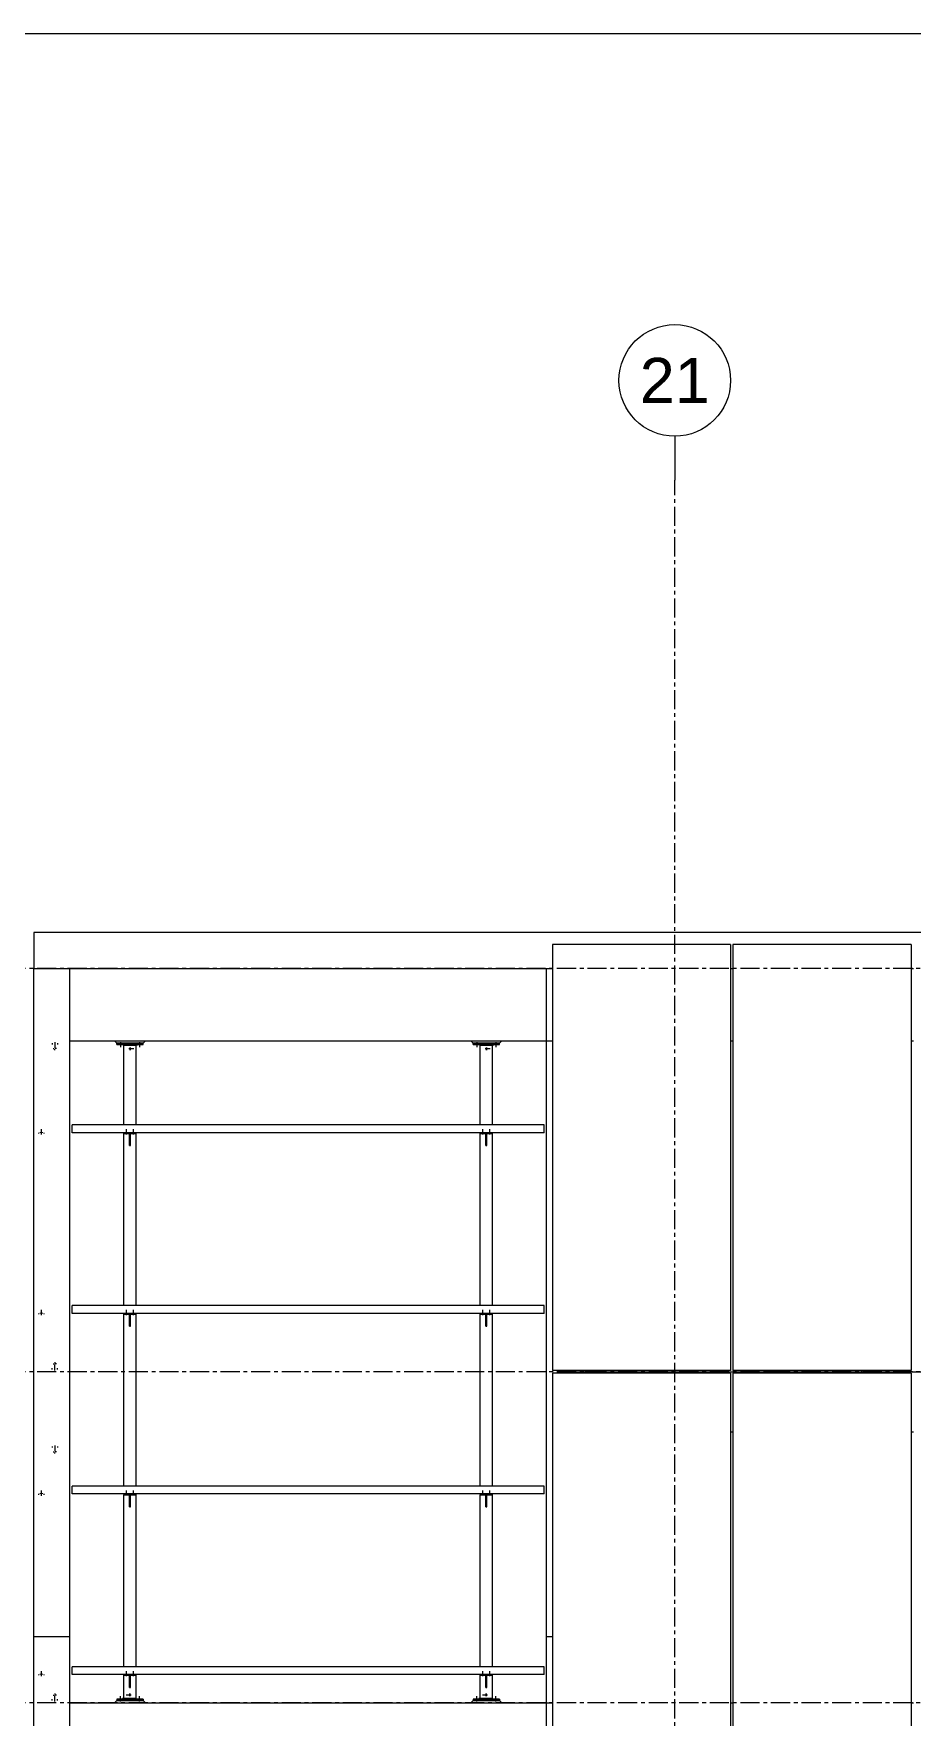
# Model space of a CAD drawing. Header units: millimetres. Extents: x 3774 to 718460, y -768339 to 192544.
# Drawn here: x 419649 to 426947, y -632797 to -618812 of the extents above; entities that cross this region are included whole.
import ezdxf
from ezdxf.enums import TextEntityAlignment as Align

# ---------------------------------------------------------------- set-up
doc = ezdxf.new("R2010")
doc.units = ezdxf.units.MM
for name, pattern in [('CENTER', [50.8, 31.75, -6.35, 6.35, -6.35]), ('XKITLINE00', [0]), ('XKITLINE02', [4, 2, -2])]:
    doc.linetypes.add(name, pattern=pattern)
for name, color, linetype, lineweight in [('Bolt', 7, 'Continuous', 0), ('DrawingSheet', 7, 'Continuous', 0), ('Part', 7, 'Continuous', 0)]:
    doc.layers.add(name, color=color, linetype=linetype, lineweight=lineweight)
doc.layers.add('Stan-Dim', color=7, linetype='Continuous')
doc.styles.add('ROMANS', font='arial.ttf', dxfattribs={"width": 0.85})

# ---------------------------------------------------------------- blocks, each defined once
blk = doc.blocks.new('*A272909')
at = {"layer": 'DrawingSheet', "color": 7, "linetype": 'XKITLINE00', "lineweight": 0}
blk.add_line((2939.351557, 28.464483), (1689.351557, 28.464483), dxfattribs=at)
blk = doc.blocks.new('*A13064188')
at = {"layer": 'Part', "color": 7, "linetype": 'XKITLINE00', "lineweight": 0}
for p, q in [((2425.769529, -31.253462), (2328.969528, -31.253462)), ((2328.969528, -31.253462), (2328.969528, -33.653462)), ((2425.769525, -33.653462), (2425.769525, -31.253462)), ((2440.889586, -31.253462), (2425.769536, -31.253462)), ((2440.889574, -31.253462), (2440.889574, -33.653462)), ((2328.969528, -33.653462), (2363.435963, -33.653462)), ((2375.275963, -33.653462), (2375.435963, -33.653462)), ((2387.275963, -33.653462), (2387.435963, -33.653462)), ((2399.275963, -33.653462), (2399.435963, -33.653462)), ((2425.769529, -33.653462), (2411.275963, -33.653462)), ((2425.769536, -33.653462), (2440.889574, -33.653462)), ((2440.889574, -33.653462), (2440.889586, -33.653462))]:
    blk.add_line(p, q, dxfattribs=at)
blk = doc.blocks.new('*A13074189')
at = {"layer": 'Part', "color": 7, "linetype": 'XKITLINE00', "lineweight": 0}
for p, q in [((2331.369518, -33.653462), (2363.435963, -33.653462)), ((2331.369518, -38.453462), (2331.369518, -33.653462)), ((2375.275963, -33.653462), (2375.435963, -33.653462)), ((2387.275963, -33.653462), (2387.435963, -33.653462)), ((2399.275963, -33.653462), (2399.435963, -33.653462)), ((2331.369518, -38.453462), (2363.435963, -38.453462)), ((2375.275963, -38.453462), (2375.435963, -38.453462)), ((2387.275963, -38.453462), (2387.435963, -38.453462)), ((2399.275963, -38.453462), (2399.435963, -38.453462))]:
    blk.add_line(p, q, dxfattribs=at)
blk = doc.blocks.new('*A13114193')
at = {"layer": 'Part', "color": 7, "linetype": 'XKITLINE00', "lineweight": 0}
for p, q in [((2377.035964, -60.453462), (2377.635964, -60.453462)), ((2377.035964, -60.533462), (2377.035964, -60.453462)), ((2378.035964, -60.453462), (2378.635964, -60.453462)), ((2378.635964, -60.453462), (2378.635964, -60.533462))]:
    blk.add_line(p, q, dxfattribs=at)
blk = doc.blocks.new('*A13134195')
at = {"layer": 'Part', "color": 7, "linetype": 'XKITLINE00', "lineweight": 0}
for p, q in [((2331.369518, -82.453462), (2363.435963, -82.453462)), ((2331.369518, -86.453462), (2331.369518, -82.453462)), ((2375.275963, -82.453462), (2375.435963, -82.453462)), ((2387.275963, -82.453462), (2387.435963, -82.453462)), ((2399.275963, -82.453462), (2399.435963, -82.453462)), ((2411.275963, -82.453462), (2423.369525, -82.453462)), ((2423.369525, -86.453462), (2423.369525, -82.453462)), ((2331.369518, -86.453462), (2363.435963, -86.453462)), ((2375.275963, -86.453462), (2375.435963, -86.453462)), ((2387.275963, -86.453462), (2387.435963, -86.453462)), ((2399.275963, -86.453462), (2399.435963, -86.453462)), ((2411.275963, -86.453462), (2423.369525, -86.453462))]:
    blk.add_line(p, q, dxfattribs=at)
blk = doc.blocks.new('*A13154197')
at = {"layer": 'Part', "color": 7, "linetype": 'XKITLINE00', "lineweight": 0}
for p, q in [((2365.449523, -60.453462), (2365.635964, -60.453462)), ((2365.449523, -60.533462), (2365.449523, -60.453462)), ((2366.035964, -60.453462), (2372.675964, -60.453462)), ((2373.075964, -60.453462), (2377.635964, -60.453462)), ((2378.035964, -60.453462), (2384.675964, -60.453462)), ((2385.075964, -60.453462), (2389.635964, -60.453462)), ((2390.035964, -60.453462), (2396.675964, -60.453462)), ((2397.075964, -60.453462), (2401.635964, -60.453462)), ((2402.035964, -60.453462), (2407.075964, -60.453462)), ((2407.475964, -60.453462), (2408.169525, -60.453462)), ((2408.169525, -60.533462), (2408.169525, -60.453462)), ((2375.275963, -64.453462), (2375.435963, -64.453462)), ((2387.275963, -64.453462), (2387.435963, -64.453462)), ((2399.275963, -64.453462), (2399.435963, -64.453462))]:
    blk.add_line(p, q, dxfattribs=at)
blk = doc.blocks.new('*A13214203')
at = {"layer": 'Part', "color": 7, "linetype": 'XKITLINE00', "lineweight": 0}
for p, q in [((2375.275963, -32.053462), (2363.435963, -32.053462)), ((2363.435963, -32.053462), (2363.435963, -60.373462)), ((2375.275963, -32.053462), (2375.275963, -60.373462)), ((2375.275963, -60.373462), (2363.435963, -60.373462)), ((2375.275963, -60.533462), (2363.435963, -60.533462)), ((2363.435963, -60.533462), (2363.435963, -84.373462)), ((2375.275963, -60.533462), (2375.275963, -84.373462))]:
    blk.add_line(p, q, dxfattribs=at)
blk = doc.blocks.new('*A13224204')
at = {"layer": 'Part', "color": 7, "linetype": 'XKITLINE00', "lineweight": 0}
for p, q in [((2387.275963, -32.053462), (2375.435963, -32.053462)), ((2375.435963, -32.053462), (2375.435963, -60.373462)), ((2387.275963, -32.053462), (2387.275963, -60.373462)), ((2387.275963, -60.373462), (2375.435963, -60.373462)), ((2387.275963, -60.533462), (2375.435963, -60.533462)), ((2375.435963, -60.533462), (2375.435963, -84.373462)), ((2387.275963, -60.533462), (2387.275963, -84.373462))]:
    blk.add_line(p, q, dxfattribs=at)
blk = doc.blocks.new('*A13374219')
at = {"layer": 'Part', "color": 7, "linetype": 'XKITLINE00', "lineweight": 0}
for p, q in [((2328.969518, -124.453462), (2328.969518, -78.053462)), ((2328.969518, -78.053462), (2331.369518, -78.053462)), ((2331.369518, -124.453462), (2331.369518, -78.053462)), ((2328.969518, -124.453462), (2331.369518, -124.453462))]:
    blk.add_line(p, q, dxfattribs=at)
blk = doc.blocks.new('*A13384220')
at = {"layer": 'Part', "color": 7, "linetype": 'XKITLINE00', "lineweight": 0}
for p, q in [((2363.049523, -124.453462), (2363.049523, -78.053462)), ((2363.049523, -78.053462), (2363.435963, -78.053462)), ((2365.449523, -84.533462), (2365.449523, -84.373462)), ((2365.449523, -108.533462), (2365.449523, -108.373462)), ((2363.049523, -124.453462), (2363.435963, -124.453462))]:
    blk.add_line(p, q, dxfattribs=at)
blk = doc.blocks.new('*A15364418')
at = {"layer": 'Part', "color": 7, "linetype": 'XKITLINE00', "lineweight": 0}
for p, q in [((2363.049523, -78.053462), (2363.049523, -33.653462)), ((2363.049523, -33.653462), (2363.435963, -33.653462)), ((2365.449523, -60.533462), (2365.449523, -60.373462)), ((2363.049523, -78.053462), (2363.435963, -78.053462))]:
    blk.add_line(p, q, dxfattribs=at)
blk = doc.blocks.new('*A15374419')
at = {"layer": 'Part', "color": 7, "linetype": 'XKITLINE00', "lineweight": 0}
for p, q in [((2328.969518, -78.053462), (2328.969518, -33.653462)), ((2328.969518, -33.653462), (2331.369518, -33.653462)), ((2331.369518, -78.053462), (2331.369518, -33.653462)), ((2328.969518, -78.053462), (2331.369518, -78.053462))]:
    blk.add_line(p, q, dxfattribs=at)
blk = doc.blocks.new('*A15384420')
at = {"layer": 'Part', "color": 7, "linetype": 'XKITLINE00', "lineweight": 0}
for p, q in [((2359.449603, -38.773462), (2358.649603, -38.773462)), ((2358.649603, -44.053462), (2358.649603, -38.773462)), ((2359.449603, -44.053462), (2359.449603, -38.773462)), ((2358.649603, -56.053462), (2358.649603, -44.621462)), ((2359.449603, -56.053462), (2359.449603, -44.621462)), ((2358.649603, -68.053462), (2358.649603, -56.621462)), ((2359.449603, -68.053462), (2359.449603, -56.621462)), ((2358.649603, -80.053462), (2358.649603, -68.621462)), ((2359.449603, -80.053462), (2359.449603, -68.621462)), ((2358.649603, -82.133462), (2358.649603, -80.621462)), ((2359.449603, -82.133462), (2359.449603, -80.621462)), ((2358.649603, -82.133462), (2359.449603, -82.133462))]:
    blk.add_line(p, q, dxfattribs=at)
blk = doc.blocks.new('*A15394421')
at = {"layer": 'Part', "color": 7, "linetype": 'XKITLINE00', "lineweight": 0}
for p, q in [((2335.769518, -38.773462), (2334.969518, -38.773462)), ((2334.969518, -44.053462), (2334.969518, -38.773462)), ((2335.769518, -44.053462), (2335.769518, -38.773462)), ((2334.969518, -56.053462), (2334.969518, -44.621462)), ((2335.769518, -56.053462), (2335.769518, -44.621462)), ((2334.969518, -68.053462), (2334.969518, -56.621462)), ((2335.769518, -68.053462), (2335.769518, -56.621462)), ((2334.969518, -80.053462), (2334.969518, -68.621462)), ((2335.769518, -80.053462), (2335.769518, -68.621462)), ((2334.969518, -82.133462), (2334.969518, -80.621462)), ((2335.769518, -82.133462), (2335.769518, -80.621462)), ((2334.969518, -82.133462), (2335.769518, -82.133462))]:
    blk.add_line(p, q, dxfattribs=at)
blk = doc.blocks.new('*A15474429')
at = {"layer": 'Part', "color": 7, "linetype": 'XKITLINE00', "lineweight": 0}
for p, q in [((2334.969518, -68.573462), (2334.969518, -68.621462)), ((2334.969518, -68.621462), (2335.769518, -68.621462)), ((2335.769518, -68.621462), (2335.769518, -68.573462))]:
    blk.add_line(p, q, dxfattribs=at)
blk = doc.blocks.new('*A15484430')
at = {"layer": 'Part', "color": 7, "linetype": 'XKITLINE00', "lineweight": 0}
for p, q in [((2335.345518, -69.421462), (2335.345518, -68.621462)), ((2335.345518, -68.621462), (2335.393518, -68.621462)), ((2335.345518, -68.861462), (2335.393518, -68.861462)), ((2335.393518, -69.421462), (2335.393518, -68.621462)), ((2335.345518, -69.421462), (2335.393518, -69.421462))]:
    blk.add_line(p, q, dxfattribs=at)
blk = doc.blocks.new('*A15694451')
at = {"layer": 'Bolt', "color": 7, "linetype": 'XKITLINE00', "lineweight": 0}
for p, q in [((2330.257525, -65.773462), (2330.332117, -65.773462)), ((2330.369525, -65.661462), (2330.369525, -65.736054)), ((2330.369525, -65.885462), (2330.369525, -65.81087)), ((2330.481525, -65.773462), (2330.406933, -65.773462))]:
    blk.add_line(p, q, dxfattribs=at)
blk = doc.blocks.new('*A15704452')
at = {"layer": 'Bolt', "color": 7, "linetype": 'XKITLINE02', "lineweight": 0}
for p, q in [((2330.193525, -65.413462), (2330.193525, -65.493462)), ((2330.193525, -65.413462), (2330.193525, -65.493462)), ((2330.369525, -65.350102), (2330.369525, -65.693462)), ((2330.369525, -65.350102), (2330.369525, -65.693462)), ((2330.545525, -65.413462), (2330.545525, -65.493462)), ((2330.545525, -65.413462), (2330.545525, -65.493462))]:
    blk.add_line(p, q, dxfattribs=at)
blk = doc.blocks.new('*A15724454')
at = {"layer": 'Bolt', "color": 7, "linetype": 'XKITLINE02', "lineweight": 0}
for p, q in [((2329.313525, -68.621462), (2329.313525, -68.573462)), ((2329.313525, -68.621462), (2329.313525, -68.573462)), ((2329.433525, -68.573462), (2329.433525, -68.525462)), ((2329.433525, -68.573462), (2329.433525, -68.525462)), ((2329.489525, -68.684822), (2329.489525, -68.341462)), ((2329.489525, -68.684822), (2329.489525, -68.341462)), ((2329.545525, -68.573462), (2329.545525, -68.525462)), ((2329.545525, -68.573462), (2329.545525, -68.525462)), ((2329.665525, -68.621462), (2329.665525, -68.573462)), ((2329.665525, -68.621462), (2329.665525, -68.573462))]:
    blk.add_line(p, q, dxfattribs=at)
blk = doc.blocks.new('*A15764458')
at = {"layer": 'Bolt', "color": 7, "linetype": 'XKITLINE00', "lineweight": 0}
for p, q in [((2330.257526, -65.773462), (2330.332118, -65.773462)), ((2330.369526, -65.661462), (2330.369526, -65.736054)), ((2330.369526, -65.885462), (2330.369526, -65.81087)), ((2330.481526, -65.773462), (2330.406934, -65.773462))]:
    blk.add_line(p, q, dxfattribs=at)
blk = doc.blocks.new('*A15774459')
at = {"layer": 'Bolt', "color": 7, "linetype": 'XKITLINE02', "lineweight": 0}
for p, q in [((2330.193526, -65.413462), (2330.193526, -65.493462)), ((2330.193526, -65.413462), (2330.193526, -65.493462)), ((2330.369526, -65.350102), (2330.369526, -65.693462)), ((2330.369526, -65.350102), (2330.369526, -65.693462)), ((2330.545526, -65.413462), (2330.545526, -65.493462)), ((2330.545526, -65.413462), (2330.545526, -65.493462))]:
    blk.add_line(p, q, dxfattribs=at)
blk = doc.blocks.new('*A15784460')
at = {"layer": 'Bolt'}
for points in [[(2335.07, -68.57), (2335.07, -68.53), (2335.19, -68.53), (2335.19, -68.57)], [(2335.07, -68.62), (2335.07, -68.57), (2335.19, -68.57), (2335.19, -68.62)], [(2335.55, -68.57), (2335.55, -68.53), (2335.67, -68.53), (2335.67, -68.57)], [(2335.55, -68.62), (2335.55, -68.57), (2335.67, -68.57), (2335.67, -68.62)]]:
    blk.add_hatch(color=7, dxfattribs=at).paths.add_polyline_path(points, flags=17)
at = {"layer": 'Bolt', "color": 7, "linetype": 'XKITLINE00', "lineweight": 0}
for p, q in [((2335.07, -68.57), (2335.07, -68.53)), ((2335.07, -68.62), (2335.07, -68.57)), ((2335.13, -68.68), (2335.13, -68.34)), ((2335.19, -68.57), (2335.19, -68.53)), ((2335.19, -68.62), (2335.19, -68.57)), ((2335.55, -68.57), (2335.55, -68.53)), ((2335.55, -68.62), (2335.55, -68.57)), ((2335.61, -68.68), (2335.61, -68.34)), ((2335.67, -68.57), (2335.67, -68.53)), ((2335.67, -68.62), (2335.67, -68.57))]:
    blk.add_line(p, q, dxfattribs=at)
blk = doc.blocks.new('*A15794461')
at = {"layer": 'Bolt', "color": 7, "linetype": 'XKITLINE02', "lineweight": 0}
for p, q in [((2329.313522, -68.621462), (2329.313522, -68.573462)), ((2329.313522, -68.621462), (2329.313522, -68.573462)), ((2329.433522, -68.573462), (2329.433522, -68.525462)), ((2329.433522, -68.573462), (2329.433522, -68.525462)), ((2329.489522, -68.684822), (2329.489522, -68.341462)), ((2329.489522, -68.684822), (2329.489522, -68.341462)), ((2329.545522, -68.573462), (2329.545522, -68.525462)), ((2329.545522, -68.573462), (2329.545522, -68.525462)), ((2329.665522, -68.621462), (2329.665522, -68.573462)), ((2329.665522, -68.621462), (2329.665522, -68.573462))]:
    blk.add_line(p, q, dxfattribs=at)
blk = doc.blocks.new('*A16154497')
at = {"layer": 'Bolt', "color": 7, "linetype": 'XKITLINE02', "lineweight": 0}
for p, q in [((2329.313525, -56.621462), (2329.313525, -56.573462)), ((2329.313525, -56.621462), (2329.313525, -56.573462)), ((2329.433525, -56.573462), (2329.433525, -56.525462)), ((2329.433525, -56.573462), (2329.433525, -56.525462)), ((2329.489525, -56.684822), (2329.489525, -56.341462)), ((2329.489525, -56.684822), (2329.489525, -56.341462)), ((2329.545525, -56.573462), (2329.545525, -56.525462)), ((2329.545525, -56.573462), (2329.545525, -56.525462)), ((2329.665525, -56.621462), (2329.665525, -56.573462)), ((2329.665525, -56.621462), (2329.665525, -56.573462))]:
    blk.add_line(p, q, dxfattribs=at)
blk = doc.blocks.new('*A16164498')
at = {"layer": 'Bolt', "color": 7, "linetype": 'XKITLINE02', "lineweight": 0}
for p, q in [((2330.193525, -60.293462), (2330.193525, -60.213462)), ((2330.193525, -60.293462), (2330.193525, -60.213462)), ((2330.369525, -60.356822), (2330.369525, -60.013462)), ((2330.369525, -60.356822), (2330.369525, -60.013462)), ((2330.545525, -60.293462), (2330.545525, -60.213462)), ((2330.545525, -60.293462), (2330.545525, -60.213462))]:
    blk.add_line(p, q, dxfattribs=at)
blk = doc.blocks.new('*A16174499')
at = {"layer": 'Bolt', "color": 7, "linetype": 'XKITLINE00', "lineweight": 0}
for p, q in [((2330.257525, -59.933462), (2330.332117, -59.933462)), ((2330.369525, -59.821462), (2330.369525, -59.896054)), ((2330.369525, -60.045462), (2330.369525, -59.97087)), ((2330.481525, -59.933462), (2330.406933, -59.933462))]:
    blk.add_line(p, q, dxfattribs=at)
blk = doc.blocks.new('*A16184500')
at = {"layer": 'Bolt', "color": 7, "linetype": 'XKITLINE02', "lineweight": 0}
for p, q in [((2329.313522, -56.621462), (2329.313522, -56.573462)), ((2329.313522, -56.621462), (2329.313522, -56.573462)), ((2329.433522, -56.573462), (2329.433522, -56.525462)), ((2329.433522, -56.573462), (2329.433522, -56.525462)), ((2329.489522, -56.684822), (2329.489522, -56.341462)), ((2329.489522, -56.684822), (2329.489522, -56.341462)), ((2329.545522, -56.573462), (2329.545522, -56.525462)), ((2329.545522, -56.573462), (2329.545522, -56.525462)), ((2329.665522, -56.621462), (2329.665522, -56.573462)), ((2329.665522, -56.621462), (2329.665522, -56.573462))]:
    blk.add_line(p, q, dxfattribs=at)
blk = doc.blocks.new('*A16194501')
at = {"layer": 'Bolt', "color": 7, "linetype": 'XKITLINE02', "lineweight": 0}
for p, q in [((2330.193526, -60.293462), (2330.193526, -60.213462)), ((2330.193526, -60.293462), (2330.193526, -60.213462)), ((2330.369526, -60.356822), (2330.369526, -60.013462)), ((2330.369526, -60.356822), (2330.369526, -60.013462)), ((2330.545526, -60.293462), (2330.545526, -60.213462)), ((2330.545526, -60.293462), (2330.545526, -60.213462))]:
    blk.add_line(p, q, dxfattribs=at)
blk = doc.blocks.new('*A16204502')
at = {"layer": 'Bolt', "color": 7, "linetype": 'XKITLINE00', "lineweight": 0}
for p, q in [((2330.257526, -59.933462), (2330.332118, -59.933462)), ((2330.369526, -59.821462), (2330.369526, -59.896054)), ((2330.369526, -60.045462), (2330.369526, -59.97087)), ((2330.481526, -59.933462), (2330.406934, -59.933462))]:
    blk.add_line(p, q, dxfattribs=at)
blk = doc.blocks.new('*A16214503')
at = {"layer": 'Bolt', "color": 7, "linetype": 'XKITLINE02', "lineweight": 0}
for p, q in [((2329.313525, -44.621462), (2329.313525, -44.573462)), ((2329.313525, -44.621462), (2329.313525, -44.573462)), ((2329.433525, -44.573462), (2329.433525, -44.525462)), ((2329.433525, -44.573462), (2329.433525, -44.525462)), ((2329.489525, -44.684822), (2329.489525, -44.341462)), ((2329.489525, -44.684822), (2329.489525, -44.341462)), ((2329.545525, -44.573462), (2329.545525, -44.525462)), ((2329.545525, -44.573462), (2329.545525, -44.525462)), ((2329.665525, -44.621462), (2329.665525, -44.573462)), ((2329.665525, -44.621462), (2329.665525, -44.573462))]:
    blk.add_line(p, q, dxfattribs=at)
blk = doc.blocks.new('*A16224504')
at = {"layer": 'Bolt', "color": 7, "linetype": 'XKITLINE02', "lineweight": 0}
for p, q in [((2329.313522, -44.621462), (2329.313522, -44.573462)), ((2329.313522, -44.621462), (2329.313522, -44.573462)), ((2329.433522, -44.573462), (2329.433522, -44.525462)), ((2329.433522, -44.573462), (2329.433522, -44.525462)), ((2329.489522, -44.684822), (2329.489522, -44.341462)), ((2329.489522, -44.684822), (2329.489522, -44.341462)), ((2329.545522, -44.573462), (2329.545522, -44.525462)), ((2329.545522, -44.573462), (2329.545522, -44.525462)), ((2329.665522, -44.621462), (2329.665522, -44.573462)), ((2329.665522, -44.621462), (2329.665522, -44.573462))]:
    blk.add_line(p, q, dxfattribs=at)
blk = doc.blocks.new('*A16274509')
at = {"layer": 'Bolt', "color": 7, "linetype": 'XKITLINE00', "lineweight": 0}
for p, q in [((2330.257525, -81.933462), (2330.332117, -81.933462)), ((2330.369525, -81.821462), (2330.369525, -81.896054)), ((2330.369525, -82.045462), (2330.369525, -81.97087)), ((2330.481525, -81.933462), (2330.406933, -81.933462))]:
    blk.add_line(p, q, dxfattribs=at)
blk = doc.blocks.new('*A16284510')
at = {"layer": 'Bolt', "color": 7, "linetype": 'XKITLINE02', "lineweight": 0}
for p, q in [((2330.193525, -82.293462), (2330.193525, -82.213462)), ((2330.193525, -82.293462), (2330.193525, -82.213462)), ((2330.369525, -82.356822), (2330.369525, -82.013462)), ((2330.369525, -82.356822), (2330.369525, -82.013462)), ((2330.545525, -82.293462), (2330.545525, -82.213462)), ((2330.545525, -82.293462), (2330.545525, -82.213462))]:
    blk.add_line(p, q, dxfattribs=at)
blk = doc.blocks.new('*A16304512')
at = {"layer": 'Bolt', "color": 7, "linetype": 'XKITLINE02', "lineweight": 0}
for p, q in [((2329.433525, -80.573462), (2329.433525, -80.525462)), ((2329.433525, -80.573462), (2329.433525, -80.525462)), ((2329.489525, -80.684822), (2329.489525, -80.341462)), ((2329.489525, -80.684822), (2329.489525, -80.341462)), ((2329.545525, -80.573462), (2329.545525, -80.525462)), ((2329.545525, -80.573462), (2329.545525, -80.525462)), ((2329.313525, -80.621462), (2329.313525, -80.573462)), ((2329.313525, -80.621462), (2329.313525, -80.573462)), ((2329.665525, -80.621462), (2329.665525, -80.573462)), ((2329.665525, -80.621462), (2329.665525, -80.573462))]:
    blk.add_line(p, q, dxfattribs=at)
blk = doc.blocks.new('*A16364518')
at = {"layer": 'Bolt', "color": 7, "linetype": 'XKITLINE02', "lineweight": 0}
for p, q in [((2329.433522, -80.573462), (2329.433522, -80.525462)), ((2329.433522, -80.573462), (2329.433522, -80.525462)), ((2329.489522, -80.684822), (2329.489522, -80.341462)), ((2329.489522, -80.684822), (2329.489522, -80.341462)), ((2329.545522, -80.573462), (2329.545522, -80.525462)), ((2329.545522, -80.573462), (2329.545522, -80.525462)), ((2329.313522, -80.621462), (2329.313522, -80.573462)), ((2329.313522, -80.621462), (2329.313522, -80.573462)), ((2329.665522, -80.621462), (2329.665522, -80.573462)), ((2329.665522, -80.621462), (2329.665522, -80.573462))]:
    blk.add_line(p, q, dxfattribs=at)
blk = doc.blocks.new('*A16374519')
at = {"layer": 'Bolt', "color": 7, "linetype": 'XKITLINE02', "lineweight": 0}
for p, q in [((2330.193526, -82.293462), (2330.193526, -82.213462)), ((2330.193526, -82.293462), (2330.193526, -82.213462)), ((2330.369526, -82.356822), (2330.369526, -82.013462)), ((2330.369526, -82.356822), (2330.369526, -82.013462)), ((2330.545526, -82.293462), (2330.545526, -82.213462)), ((2330.545526, -82.293462), (2330.545526, -82.213462))]:
    blk.add_line(p, q, dxfattribs=at)
blk = doc.blocks.new('*A16384520')
at = {"layer": 'Bolt', "color": 7, "linetype": 'XKITLINE00', "lineweight": 0}
for p, q in [((2330.257526, -81.933462), (2330.332118, -81.933462)), ((2330.369526, -81.821462), (2330.369526, -81.896054)), ((2330.369526, -82.045462), (2330.369526, -81.97087)), ((2330.481526, -81.933462), (2330.406934, -81.933462))]:
    blk.add_line(p, q, dxfattribs=at)
blk = doc.blocks.new('*A16394521')
at = {"layer": 'Bolt', "color": 7, "linetype": 'XKITLINE00', "lineweight": 0}
for p, q in [((2330.257526, -38.973462), (2330.332118, -38.973462)), ((2330.369526, -38.861462), (2330.369526, -38.936054)), ((2330.369526, -39.085462), (2330.369526, -39.01087)), ((2330.481526, -38.973462), (2330.406934, -38.973462))]:
    blk.add_line(p, q, dxfattribs=at)
blk = doc.blocks.new('*A16404522')
at = {"layer": 'Bolt', "color": 7, "linetype": 'XKITLINE02', "lineweight": 0}
for p, q in [((2330.193526, -38.613462), (2330.193526, -38.693462)), ((2330.193526, -38.613462), (2330.193526, -38.693462)), ((2330.369526, -38.550102), (2330.369526, -38.893462)), ((2330.369526, -38.550102), (2330.369526, -38.893462)), ((2330.545526, -38.613462), (2330.545526, -38.693462)), ((2330.545526, -38.613462), (2330.545526, -38.693462))]:
    blk.add_line(p, q, dxfattribs=at)
blk = doc.blocks.new('*A16414523')
at = {"layer": 'Bolt', "color": 7, "linetype": 'XKITLINE00', "lineweight": 0}
for p, q in [((2330.257525, -38.973462), (2330.332117, -38.973462)), ((2330.369525, -38.861462), (2330.369525, -38.936054)), ((2330.369525, -39.085462), (2330.369525, -39.01087)), ((2330.481525, -38.973462), (2330.406933, -38.973462))]:
    blk.add_line(p, q, dxfattribs=at)
blk = doc.blocks.new('*A16424524')
at = {"layer": 'Bolt', "color": 7, "linetype": 'XKITLINE02', "lineweight": 0}
for p, q in [((2330.193525, -38.613462), (2330.193525, -38.693462)), ((2330.193525, -38.613462), (2330.193525, -38.693462)), ((2330.369525, -38.550102), (2330.369525, -38.893462)), ((2330.369525, -38.550102), (2330.369525, -38.893462)), ((2330.545525, -38.613462), (2330.545525, -38.693462)), ((2330.545525, -38.613462), (2330.545525, -38.693462))]:
    blk.add_line(p, q, dxfattribs=at)
blk = doc.blocks.new('*A16434525')
at = {"layer": 'Part', "color": 7, "linetype": 'XKITLINE00', "lineweight": 0}
for p, q in [((2362.889518, -56.053462), (2331.529518, -56.053462)), ((2331.529518, -56.573462), (2331.529518, -56.053462)), ((2362.889518, -56.573462), (2331.529518, -56.573462)), ((2362.889518, -56.573462), (2362.889518, -56.053462))]:
    blk.add_line(p, q, dxfattribs=at)
blk = doc.blocks.new('*A16444526')
at = {"layer": 'Part', "color": 7, "linetype": 'XKITLINE00', "lineweight": 0}
for p, q in [((2362.889518, -44.053462), (2331.529518, -44.053462)), ((2331.529518, -44.573462), (2331.529518, -44.053462)), ((2362.889518, -44.573462), (2331.529518, -44.573462)), ((2362.889518, -44.573462), (2362.889518, -44.053462))]:
    blk.add_line(p, q, dxfattribs=at)
blk = doc.blocks.new('*A16454527')
at = {"layer": 'Part', "color": 7, "linetype": 'XKITLINE00', "lineweight": 0}
for p, q in [((2358.649603, -44.573462), (2358.649603, -44.621462)), ((2358.649603, -44.621462), (2359.449603, -44.621462)), ((2359.449603, -44.621462), (2359.449603, -44.573462))]:
    blk.add_line(p, q, dxfattribs=at)
blk = doc.blocks.new('*A16464528')
at = {"layer": 'Part', "color": 7, "linetype": 'XKITLINE00', "lineweight": 0}
for p, q in [((2359.025603, -45.421462), (2359.025603, -44.621462)), ((2359.025603, -44.621462), (2359.073603, -44.621462)), ((2359.073603, -45.421462), (2359.073603, -44.621462)), ((2359.025603, -44.861462), (2359.073603, -44.861462)), ((2359.025603, -45.421462), (2359.073603, -45.421462))]:
    blk.add_line(p, q, dxfattribs=at)
blk = doc.blocks.new('*A16474529')
at = {"layer": 'Part', "color": 7, "linetype": 'XKITLINE00', "lineweight": 0}
for p, q in [((2358.649603, -56.573462), (2358.649603, -56.621462)), ((2358.649603, -56.621462), (2359.449603, -56.621462)), ((2359.449603, -56.621462), (2359.449603, -56.573462))]:
    blk.add_line(p, q, dxfattribs=at)
blk = doc.blocks.new('*A16484530')
at = {"layer": 'Part', "color": 7, "linetype": 'XKITLINE00', "lineweight": 0}
for p, q in [((2359.025603, -57.421462), (2359.025603, -56.621462)), ((2359.025603, -56.621462), (2359.073603, -56.621462)), ((2359.025603, -56.861462), (2359.073603, -56.861462)), ((2359.073603, -57.421462), (2359.073603, -56.621462)), ((2359.025603, -57.421462), (2359.073603, -57.421462))]:
    blk.add_line(p, q, dxfattribs=at)
blk = doc.blocks.new('*A16494531')
at = {"layer": 'Part', "color": 7, "linetype": 'XKITLINE00', "lineweight": 0}
for p, q in [((2365.635964, -60.453462), (2365.635964, -60.373462)), ((2365.675964, -60.393462), (2365.675964, -60.373462)), ((2366.035964, -60.393462), (2365.675964, -60.393462)), ((2366.035964, -60.453462), (2366.035964, -60.393462)), ((2365.635964, -60.453462), (2366.035964, -60.453462))]:
    blk.add_line(p, q, dxfattribs=at)
blk = doc.blocks.new('*A16504532')
at = {"layer": 'Part', "color": 7, "linetype": 'XKITLINE00', "lineweight": 0}
for p, q in [((2365.035964, -60.453462), (2365.635964, -60.453462)), ((2365.035964, -60.533462), (2365.035964, -60.453462)), ((2366.035964, -60.453462), (2366.635964, -60.453462)), ((2366.635964, -60.453462), (2366.635964, -60.533462))]:
    blk.add_line(p, q, dxfattribs=at)
blk = doc.blocks.new('*A16514533')
at = {"layer": 'Part', "color": 7, "linetype": 'XKITLINE00', "lineweight": 0}
for p, q in [((2334.969518, -56.573462), (2334.969518, -56.621462)), ((2334.969518, -56.621462), (2335.769518, -56.621462)), ((2335.769518, -56.621462), (2335.769518, -56.573462))]:
    blk.add_line(p, q, dxfattribs=at)
blk = doc.blocks.new('*A16524534')
at = {"layer": 'Part', "color": 7, "linetype": 'XKITLINE00', "lineweight": 0}
for p, q in [((2335.345518, -57.421462), (2335.345518, -56.621462)), ((2335.345518, -56.621462), (2335.393518, -56.621462)), ((2335.345518, -56.861462), (2335.393518, -56.861462)), ((2335.393518, -57.421462), (2335.393518, -56.621462)), ((2335.345518, -57.421462), (2335.393518, -57.421462))]:
    blk.add_line(p, q, dxfattribs=at)
blk = doc.blocks.new('*A16534535')
at = {"layer": 'Part', "color": 7, "linetype": 'XKITLINE00', "lineweight": 0}
for p, q in [((2334.969518, -44.573462), (2334.969518, -44.621462)), ((2334.969518, -44.621462), (2335.769518, -44.621462)), ((2335.769518, -44.621462), (2335.769518, -44.573462))]:
    blk.add_line(p, q, dxfattribs=at)
blk = doc.blocks.new('*A16544536')
at = {"layer": 'Part', "color": 7, "linetype": 'XKITLINE00', "lineweight": 0}
for p, q in [((2335.345518, -45.421462), (2335.345518, -44.621462)), ((2335.345518, -44.621462), (2335.393518, -44.621462)), ((2335.393518, -45.421462), (2335.393518, -44.621462)), ((2335.345518, -44.861462), (2335.393518, -44.861462)), ((2335.345518, -45.421462), (2335.393518, -45.421462))]:
    blk.add_line(p, q, dxfattribs=at)
blk = doc.blocks.new('*A16554537')
at = {"layer": 'Part', "color": 7, "linetype": 'XKITLINE00', "lineweight": 0}
for p, q in [((2362.889518, -80.053462), (2331.529518, -80.053462)), ((2331.529518, -80.573462), (2331.529518, -80.053462)), ((2362.889518, -80.573462), (2362.889518, -80.053462)), ((2362.889518, -80.573462), (2331.529518, -80.573462))]:
    blk.add_line(p, q, dxfattribs=at)
blk = doc.blocks.new('*A16564538')
at = {"layer": 'Part', "color": 7, "linetype": 'XKITLINE00', "lineweight": 0}
for p, q in [((2362.889518, -68.053462), (2331.529518, -68.053462)), ((2331.529518, -68.573462), (2331.529518, -68.053462)), ((2362.889518, -68.573462), (2362.889518, -68.053462)), ((2362.889518, -68.573462), (2331.529518, -68.573462))]:
    blk.add_line(p, q, dxfattribs=at)
blk = doc.blocks.new('*A16574539')
at = {"layer": 'Part', "color": 7, "linetype": 'XKITLINE00', "lineweight": 0}
for p, q in [((2358.649603, -80.573462), (2358.649603, -80.621462)), ((2358.649603, -80.621462), (2359.449603, -80.621462)), ((2359.449603, -80.621462), (2359.449603, -80.573462))]:
    blk.add_line(p, q, dxfattribs=at)
blk = doc.blocks.new('*A16584540')
at = {"layer": 'Part', "color": 7, "linetype": 'XKITLINE00', "lineweight": 0}
for p, q in [((2359.025603, -81.421462), (2359.025603, -80.621462)), ((2359.025603, -80.621462), (2359.073603, -80.621462)), ((2359.025603, -80.861462), (2359.073603, -80.861462)), ((2359.025603, -81.421462), (2359.073603, -81.421462)), ((2359.073603, -81.421462), (2359.073603, -80.621462))]:
    blk.add_line(p, q, dxfattribs=at)
blk = doc.blocks.new('*A16594541')
at = {"layer": 'Part', "color": 7, "linetype": 'XKITLINE00', "lineweight": 0}
for p, q in [((2358.985603, -82.173462), (2358.545603, -82.173462)), ((2358.545603, -82.173462), (2358.545603, -82.213462)), ((2358.985603, -82.133462), (2358.985603, -82.173462)), ((2359.025603, -82.213462), (2359.025603, -82.133462))]:
    blk.add_line(p, q, dxfattribs=at)
blk = doc.blocks.new('*A16604542')
at = {"layer": 'Part', "color": 7, "linetype": 'XKITLINE00', "lineweight": 0}
for p, q in [((2358.009603, -82.453462), (2358.169603, -82.293462)), ((2358.169603, -82.293462), (2359.929603, -82.293462)), ((2359.929603, -82.293462), (2360.089603, -82.453462))]:
    blk.add_line(p, q, dxfattribs=at)
blk = doc.blocks.new('*A16614543')
at = {"layer": 'Part', "color": 7, "linetype": 'XKITLINE00', "lineweight": 0}
for p, q in [((2359.929603, -82.213462), (2358.169603, -82.213462)), ((2358.169603, -82.213462), (2358.169603, -82.293462)), ((2359.929603, -82.293462), (2358.169603, -82.293462)), ((2359.929603, -82.213462), (2359.929603, -82.293462))]:
    blk.add_line(p, q, dxfattribs=at)
blk = doc.blocks.new('*A16674549')
at = {"layer": 'Part', "color": 7, "linetype": 'XKITLINE00', "lineweight": 0}
for p, q in [((2334.969518, -80.573462), (2334.969518, -80.621462)), ((2334.969518, -80.621462), (2335.769518, -80.621462)), ((2335.769518, -80.621462), (2335.769518, -80.573462))]:
    blk.add_line(p, q, dxfattribs=at)
blk = doc.blocks.new('*A16684550')
at = {"layer": 'Part', "color": 7, "linetype": 'XKITLINE00', "lineweight": 0}
for p, q in [((2335.345518, -81.421462), (2335.345518, -80.621462)), ((2335.345518, -80.621462), (2335.393518, -80.621462)), ((2335.345518, -80.861462), (2335.393518, -80.861462)), ((2335.345518, -81.421462), (2335.393518, -81.421462)), ((2335.393518, -81.421462), (2335.393518, -80.621462))]:
    blk.add_line(p, q, dxfattribs=at)
blk = doc.blocks.new('*A16694551')
at = {"layer": 'Part', "color": 7, "linetype": 'XKITLINE00', "lineweight": 0}
for p, q in [((2335.305518, -82.173462), (2334.865518, -82.173462)), ((2334.865518, -82.173462), (2334.865518, -82.213462)), ((2335.305518, -82.133462), (2335.305518, -82.173462)), ((2335.345518, -82.213462), (2335.345518, -82.133462))]:
    blk.add_line(p, q, dxfattribs=at)
blk = doc.blocks.new('*A16704552')
at = {"layer": 'Part', "color": 7, "linetype": 'XKITLINE00', "lineweight": 0}
for p, q in [((2334.329518, -82.453462), (2334.489518, -82.293462)), ((2334.489518, -82.293462), (2336.249518, -82.293462)), ((2336.249518, -82.293462), (2336.409518, -82.453462))]:
    blk.add_line(p, q, dxfattribs=at)
blk = doc.blocks.new('*A16714553')
at = {"layer": 'Part', "color": 7, "linetype": 'XKITLINE00', "lineweight": 0}
for p, q in [((2336.249518, -82.213462), (2334.489518, -82.213462)), ((2334.489518, -82.213462), (2334.489518, -82.293462)), ((2336.249518, -82.293462), (2334.489518, -82.293462)), ((2336.249518, -82.213462), (2336.249518, -82.293462))]:
    blk.add_line(p, q, dxfattribs=at)
blk = doc.blocks.new('*A16734555')
at = {"layer": 'Part', "color": 7, "linetype": 'XKITLINE00', "lineweight": 0}
for p, q in [((2358.649603, -68.573462), (2358.649603, -68.621462)), ((2358.649603, -68.621462), (2359.449603, -68.621462)), ((2359.449603, -68.621462), (2359.449603, -68.573462))]:
    blk.add_line(p, q, dxfattribs=at)
blk = doc.blocks.new('*A16744556')
at = {"layer": 'Part', "color": 7, "linetype": 'XKITLINE00', "lineweight": 0}
for p, q in [((2359.025603, -69.421462), (2359.025603, -68.621462)), ((2359.025603, -68.621462), (2359.073603, -68.621462)), ((2359.025603, -68.861462), (2359.073603, -68.861462)), ((2359.073603, -69.421462), (2359.073603, -68.621462)), ((2359.025603, -69.421462), (2359.073603, -69.421462))]:
    blk.add_line(p, q, dxfattribs=at)
blk = doc.blocks.new('*A16754557')
at = {"layer": 'Bolt'}
for points in [[(2358.75, -44.57), (2358.75, -44.53), (2358.87, -44.53), (2358.87, -44.57)], [(2358.75, -44.62), (2358.75, -44.57), (2358.87, -44.57), (2358.87, -44.62)], [(2359.23, -44.57), (2359.23, -44.53), (2359.35, -44.53), (2359.35, -44.57)], [(2359.23, -44.62), (2359.23, -44.57), (2359.35, -44.57), (2359.35, -44.62)]]:
    blk.add_hatch(color=7, dxfattribs=at).paths.add_polyline_path(points, flags=17)
at = {"layer": 'Bolt', "color": 7, "linetype": 'XKITLINE00', "lineweight": 0}
for p, q in [((2358.75, -44.57), (2358.75, -44.53)), ((2358.75, -44.62), (2358.75, -44.57)), ((2358.81, -44.68), (2358.81, -44.34)), ((2358.87, -44.57), (2358.87, -44.53)), ((2358.87, -44.62), (2358.87, -44.57)), ((2359.23, -44.57), (2359.23, -44.53)), ((2359.23, -44.62), (2359.23, -44.57)), ((2359.29, -44.68), (2359.29, -44.34)), ((2359.35, -44.57), (2359.35, -44.53)), ((2359.35, -44.62), (2359.35, -44.57))]:
    blk.add_line(p, q, dxfattribs=at)
blk = doc.blocks.new('*A16764558')
at = {"layer": 'Bolt'}
for points in [[(2358.75, -56.57), (2358.75, -56.53), (2358.87, -56.53), (2358.87, -56.57)], [(2358.75, -56.62), (2358.75, -56.57), (2358.87, -56.57), (2358.87, -56.62)], [(2359.23, -56.57), (2359.23, -56.53), (2359.35, -56.53), (2359.35, -56.57)], [(2359.23, -56.62), (2359.23, -56.57), (2359.35, -56.57), (2359.35, -56.62)]]:
    blk.add_hatch(color=7, dxfattribs=at).paths.add_polyline_path(points, flags=17)
at = {"layer": 'Bolt', "color": 7, "linetype": 'XKITLINE00', "lineweight": 0}
for p, q in [((2358.75, -56.57), (2358.75, -56.53)), ((2358.75, -56.62), (2358.75, -56.57)), ((2358.81, -56.68), (2358.81, -56.34)), ((2358.87, -56.57), (2358.87, -56.53)), ((2358.87, -56.62), (2358.87, -56.57)), ((2359.23, -56.57), (2359.23, -56.53)), ((2359.23, -56.62), (2359.23, -56.57)), ((2359.29, -56.68), (2359.29, -56.34)), ((2359.35, -56.57), (2359.35, -56.53)), ((2359.35, -56.62), (2359.35, -56.57))]:
    blk.add_line(p, q, dxfattribs=at)
blk = doc.blocks.new('*A16774559')
at = {"layer": 'Bolt'}
for points in [[(2335.07, -56.57), (2335.07, -56.53), (2335.19, -56.53), (2335.19, -56.57)], [(2335.07, -56.62), (2335.07, -56.57), (2335.19, -56.57), (2335.19, -56.62)], [(2335.55, -56.57), (2335.55, -56.53), (2335.67, -56.53), (2335.67, -56.57)], [(2335.55, -56.62), (2335.55, -56.57), (2335.67, -56.57), (2335.67, -56.62)]]:
    blk.add_hatch(color=7, dxfattribs=at).paths.add_polyline_path(points, flags=17)
at = {"layer": 'Bolt', "color": 7, "linetype": 'XKITLINE00', "lineweight": 0}
for p, q in [((2335.07, -56.57), (2335.07, -56.53)), ((2335.07, -56.62), (2335.07, -56.57)), ((2335.13, -56.68), (2335.13, -56.34)), ((2335.19, -56.57), (2335.19, -56.53)), ((2335.19, -56.62), (2335.19, -56.57)), ((2335.55, -56.57), (2335.55, -56.53)), ((2335.55, -56.62), (2335.55, -56.57)), ((2335.61, -56.68), (2335.61, -56.34)), ((2335.67, -56.57), (2335.67, -56.53)), ((2335.67, -56.62), (2335.67, -56.57))]:
    blk.add_line(p, q, dxfattribs=at)
blk = doc.blocks.new('*A16784560')
at = {"layer": 'Bolt'}
for points in [[(2335.07, -44.57), (2335.07, -44.53), (2335.19, -44.53), (2335.19, -44.57)], [(2335.07, -44.62), (2335.07, -44.57), (2335.19, -44.57), (2335.19, -44.62)], [(2335.55, -44.57), (2335.55, -44.53), (2335.67, -44.53), (2335.67, -44.57)], [(2335.55, -44.62), (2335.55, -44.57), (2335.67, -44.57), (2335.67, -44.62)]]:
    blk.add_hatch(color=7, dxfattribs=at).paths.add_polyline_path(points, flags=17)
at = {"layer": 'Bolt', "color": 7, "linetype": 'XKITLINE00', "lineweight": 0}
for p, q in [((2335.07, -44.57), (2335.07, -44.53)), ((2335.07, -44.62), (2335.07, -44.57)), ((2335.13, -44.68), (2335.13, -44.34)), ((2335.19, -44.57), (2335.19, -44.53)), ((2335.19, -44.62), (2335.19, -44.57)), ((2335.55, -44.57), (2335.55, -44.53)), ((2335.55, -44.62), (2335.55, -44.57)), ((2335.61, -44.68), (2335.61, -44.34)), ((2335.67, -44.57), (2335.67, -44.53)), ((2335.67, -44.62), (2335.67, -44.57))]:
    blk.add_line(p, q, dxfattribs=at)
blk = doc.blocks.new('*A16794561')
at = {"layer": 'Bolt'}
for points in [[(2358.75, -80.57), (2358.75, -80.53), (2358.87, -80.53), (2358.87, -80.57)], [(2359.23, -80.57), (2359.23, -80.53), (2359.35, -80.53), (2359.35, -80.57)], [(2358.75, -80.62), (2358.75, -80.57), (2358.87, -80.57), (2358.87, -80.62)], [(2359.23, -80.62), (2359.23, -80.57), (2359.35, -80.57), (2359.35, -80.62)]]:
    blk.add_hatch(color=7, dxfattribs=at).paths.add_polyline_path(points, flags=17)
at = {"layer": 'Bolt', "color": 7, "linetype": 'XKITLINE00', "lineweight": 0}
for p, q in [((2358.75, -80.57), (2358.75, -80.53)), ((2358.81, -80.68), (2358.81, -80.34)), ((2358.87, -80.57), (2358.87, -80.53)), ((2359.23, -80.57), (2359.23, -80.53)), ((2359.29, -80.68), (2359.29, -80.34)), ((2359.35, -80.57), (2359.35, -80.53)), ((2358.75, -80.62), (2358.75, -80.57)), ((2358.87, -80.62), (2358.87, -80.57)), ((2359.23, -80.62), (2359.23, -80.57)), ((2359.35, -80.62), (2359.35, -80.57))]:
    blk.add_line(p, q, dxfattribs=at)
blk = doc.blocks.new('*A16804562')
at = {"layer": 'Bolt'}
for points in [[(2358.47, -82.21), (2358.47, -82.29), (2358.35, -82.29), (2358.35, -82.21)], [(2359.75, -82.21), (2359.75, -82.29), (2359.63, -82.29), (2359.63, -82.21)]]:
    blk.add_hatch(color=7, dxfattribs=at).paths.add_polyline_path(points, flags=17)
at = {"layer": 'Bolt', "color": 7, "linetype": 'XKITLINE00', "lineweight": 0}
for p, q in [((2358.35, -82.29), (2358.35, -82.21)), ((2358.41, -82.36), (2358.41, -82.01)), ((2358.47, -82.29), (2358.47, -82.21)), ((2359.63, -82.29), (2359.63, -82.21)), ((2359.69, -82.36), (2359.69, -82.01)), ((2359.75, -82.29), (2359.75, -82.21))]:
    blk.add_line(p, q, dxfattribs=at)
blk = doc.blocks.new('*A16814563')
at = {"layer": 'Bolt', "color": 7, "linetype": 'XKITLINE02', "lineweight": 0}
for p, q in [((2359.136963, -81.933462), (2358.793603, -81.933462)), ((2359.025603, -81.877462), (2358.985603, -81.877462)), ((2359.025603, -81.989462), (2358.985603, -81.989462)), ((2359.073603, -81.877462), (2359.025603, -81.877462)), ((2359.073603, -81.989462), (2359.025603, -81.989462))]:
    blk.add_line(p, q, dxfattribs=at)
blk = doc.blocks.new('*A16864568')
at = {"layer": 'Bolt'}
for points in [[(2335.07, -80.57), (2335.07, -80.53), (2335.19, -80.53), (2335.19, -80.57)], [(2335.55, -80.57), (2335.55, -80.53), (2335.67, -80.53), (2335.67, -80.57)], [(2335.07, -80.62), (2335.07, -80.57), (2335.19, -80.57), (2335.19, -80.62)], [(2335.55, -80.62), (2335.55, -80.57), (2335.67, -80.57), (2335.67, -80.62)]]:
    blk.add_hatch(color=7, dxfattribs=at).paths.add_polyline_path(points, flags=17)
at = {"layer": 'Bolt', "color": 7, "linetype": 'XKITLINE00', "lineweight": 0}
for p, q in [((2335.07, -80.57), (2335.07, -80.53)), ((2335.13, -80.68), (2335.13, -80.34)), ((2335.19, -80.57), (2335.19, -80.53)), ((2335.55, -80.57), (2335.55, -80.53)), ((2335.61, -80.68), (2335.61, -80.34)), ((2335.67, -80.57), (2335.67, -80.53)), ((2335.07, -80.62), (2335.07, -80.57)), ((2335.19, -80.62), (2335.19, -80.57)), ((2335.55, -80.62), (2335.55, -80.57)), ((2335.67, -80.62), (2335.67, -80.57))]:
    blk.add_line(p, q, dxfattribs=at)
blk = doc.blocks.new('*A16874569')
at = {"layer": 'Bolt'}
for points in [[(2334.79, -82.21), (2334.79, -82.29), (2334.67, -82.29), (2334.67, -82.21)], [(2336.07, -82.21), (2336.07, -82.29), (2335.95, -82.29), (2335.95, -82.21)]]:
    blk.add_hatch(color=7, dxfattribs=at).paths.add_polyline_path(points, flags=17)
at = {"layer": 'Bolt', "color": 7, "linetype": 'XKITLINE00', "lineweight": 0}
for p, q in [((2334.67, -82.29), (2334.67, -82.21)), ((2334.73, -82.36), (2334.73, -82.01)), ((2334.79, -82.29), (2334.79, -82.21)), ((2335.95, -82.29), (2335.95, -82.21)), ((2336.01, -82.36), (2336.01, -82.01)), ((2336.07, -82.29), (2336.07, -82.21))]:
    blk.add_line(p, q, dxfattribs=at)
blk = doc.blocks.new('*A16884570')
at = {"layer": 'Bolt', "color": 7, "linetype": 'XKITLINE02', "lineweight": 0}
for p, q in [((2335.456878, -81.933462), (2335.113518, -81.933462)), ((2335.345518, -81.877462), (2335.305518, -81.877462)), ((2335.345518, -81.989462), (2335.305518, -81.989462)), ((2335.393518, -81.877462), (2335.345518, -81.877462)), ((2335.393518, -81.989462), (2335.345518, -81.989462))]:
    blk.add_line(p, q, dxfattribs=at)
blk = doc.blocks.new('*A16894571')
at = {"layer": 'Bolt'}
for points in [[(2358.75, -68.57), (2358.75, -68.53), (2358.87, -68.53), (2358.87, -68.57)], [(2358.75, -68.62), (2358.75, -68.57), (2358.87, -68.57), (2358.87, -68.62)], [(2359.23, -68.57), (2359.23, -68.53), (2359.35, -68.53), (2359.35, -68.57)], [(2359.23, -68.62), (2359.23, -68.57), (2359.35, -68.57), (2359.35, -68.62)]]:
    blk.add_hatch(color=7, dxfattribs=at).paths.add_polyline_path(points, flags=17)
at = {"layer": 'Bolt', "color": 7, "linetype": 'XKITLINE00', "lineweight": 0}
for p, q in [((2358.75, -68.57), (2358.75, -68.53)), ((2358.75, -68.62), (2358.75, -68.57)), ((2358.81, -68.68), (2358.81, -68.34)), ((2358.87, -68.57), (2358.87, -68.53)), ((2358.87, -68.62), (2358.87, -68.57)), ((2359.23, -68.57), (2359.23, -68.53)), ((2359.23, -68.62), (2359.23, -68.57)), ((2359.29, -68.68), (2359.29, -68.34)), ((2359.35, -68.57), (2359.35, -68.53)), ((2359.35, -68.62), (2359.35, -68.57))]:
    blk.add_line(p, q, dxfattribs=at)
blk = doc.blocks.new('*A16904572')
at = {"layer": 'Part', "color": 7, "linetype": 'XKITLINE00', "lineweight": 0}
for p, q in [((2372.075964, -60.453462), (2372.675964, -60.453462)), ((2372.075964, -60.533462), (2372.075964, -60.453462)), ((2373.075964, -60.453462), (2373.675964, -60.453462)), ((2373.675964, -60.453462), (2373.675964, -60.533462))]:
    blk.add_line(p, q, dxfattribs=at)
blk = doc.blocks.new('*A16914573')
at = {"layer": 'Part', "color": 7, "linetype": 'XKITLINE00', "lineweight": 0}
for p, q in [((2372.675964, -60.453462), (2372.675964, -60.373462)), ((2372.715964, -60.393462), (2372.715964, -60.373462)), ((2373.075964, -60.393462), (2372.715964, -60.393462)), ((2373.075964, -60.453462), (2373.075964, -60.393462)), ((2372.675964, -60.453462), (2373.075964, -60.453462))]:
    blk.add_line(p, q, dxfattribs=at)
blk = doc.blocks.new('*A16924574')
at = {"layer": 'Part', "color": 7, "linetype": 'XKITLINE00', "lineweight": 0}
for p, q in [((2334.489518, -38.693462), (2334.489518, -38.613462)), ((2334.489518, -38.613462), (2336.249518, -38.613462)), ((2334.489518, -38.693462), (2336.249518, -38.693462)), ((2336.249518, -38.693462), (2336.249518, -38.613462))]:
    blk.add_line(p, q, dxfattribs=at)
blk = doc.blocks.new('*A16934575')
at = {"layer": 'Part', "color": 7, "linetype": 'XKITLINE00', "lineweight": 0}
for p, q in [((2334.489518, -38.613462), (2334.329518, -38.453462)), ((2336.249518, -38.613462), (2334.489518, -38.613462)), ((2336.409518, -38.453462), (2336.249518, -38.613462))]:
    blk.add_line(p, q, dxfattribs=at)
blk = doc.blocks.new('*A16944576')
at = {"layer": 'Part', "color": 7, "linetype": 'XKITLINE00', "lineweight": 0}
for p, q in [((2335.393518, -38.773462), (2335.393518, -38.693462)), ((2335.433518, -38.773462), (2335.433518, -38.733462)), ((2335.433518, -38.733462), (2335.873518, -38.733462)), ((2335.873518, -38.733462), (2335.873518, -38.693462))]:
    blk.add_line(p, q, dxfattribs=at)
blk = doc.blocks.new('*A16954577')
at = {"layer": 'Part', "color": 7, "linetype": 'XKITLINE00', "lineweight": 0}
for p, q in [((2358.169603, -38.693462), (2358.169603, -38.613462)), ((2358.169603, -38.613462), (2359.929603, -38.613462)), ((2358.169603, -38.693462), (2359.929603, -38.693462)), ((2359.929603, -38.693462), (2359.929603, -38.613462))]:
    blk.add_line(p, q, dxfattribs=at)
blk = doc.blocks.new('*A16964578')
at = {"layer": 'Part', "color": 7, "linetype": 'XKITLINE00', "lineweight": 0}
for p, q in [((2358.169603, -38.613462), (2358.009603, -38.453462)), ((2359.929603, -38.613462), (2358.169603, -38.613462)), ((2360.089603, -38.453462), (2359.929603, -38.613462))]:
    blk.add_line(p, q, dxfattribs=at)
blk = doc.blocks.new('*A16974579')
at = {"layer": 'Part', "color": 7, "linetype": 'XKITLINE00', "lineweight": 0}
for p, q in [((2359.073603, -38.773462), (2359.073603, -38.693462)), ((2359.113603, -38.773462), (2359.113603, -38.733462)), ((2359.113603, -38.733462), (2359.553603, -38.733462)), ((2359.553603, -38.733462), (2359.553603, -38.693462))]:
    blk.add_line(p, q, dxfattribs=at)
blk = doc.blocks.new('*A16984580')
at = {"layer": 'Bolt', "color": 7, "linetype": 'XKITLINE02', "lineweight": 0}
for p, q in [((2335.282158, -38.973462), (2335.625518, -38.973462)), ((2335.345518, -38.917462), (2335.393518, -38.917462)), ((2335.345518, -39.029462), (2335.393518, -39.029462)), ((2335.393518, -38.917462), (2335.433518, -38.917462)), ((2335.393518, -39.029462), (2335.433518, -39.029462))]:
    blk.add_line(p, q, dxfattribs=at)
blk = doc.blocks.new('*A16994581')
at = {"layer": 'Bolt'}
for points in [[(2334.79, -38.61), (2334.79, -38.69), (2334.67, -38.69), (2334.67, -38.61)], [(2336.07, -38.61), (2336.07, -38.69), (2335.95, -38.69), (2335.95, -38.61)]]:
    blk.add_hatch(color=7, dxfattribs=at).paths.add_polyline_path(points, flags=17)
at = {"layer": 'Bolt', "color": 7, "linetype": 'XKITLINE00', "lineweight": 0}
for p, q in [((2334.67, -38.61), (2334.67, -38.69)), ((2334.73, -38.55), (2334.73, -38.89)), ((2334.79, -38.61), (2334.79, -38.69)), ((2335.95, -38.61), (2335.95, -38.69)), ((2336.01, -38.55), (2336.01, -38.89)), ((2336.07, -38.61), (2336.07, -38.69))]:
    blk.add_line(p, q, dxfattribs=at)
blk = doc.blocks.new('*A17004582')
at = {"layer": 'Bolt', "color": 7, "linetype": 'XKITLINE02', "lineweight": 0}
for p, q in [((2358.962243, -38.973462), (2359.305603, -38.973462)), ((2359.025603, -38.917462), (2359.073603, -38.917462)), ((2359.025603, -39.029462), (2359.073603, -39.029462)), ((2359.073603, -38.917462), (2359.113603, -38.917462)), ((2359.073603, -39.029462), (2359.113603, -39.029462))]:
    blk.add_line(p, q, dxfattribs=at)
blk = doc.blocks.new('*A17014583')
at = {"layer": 'Bolt'}
for points in [[(2358.47, -38.61), (2358.47, -38.69), (2358.35, -38.69), (2358.35, -38.61)], [(2359.75, -38.61), (2359.75, -38.69), (2359.63, -38.69), (2359.63, -38.61)]]:
    blk.add_hatch(color=7, dxfattribs=at).paths.add_polyline_path(points, flags=17)
at = {"layer": 'Bolt', "color": 7, "linetype": 'XKITLINE00', "lineweight": 0}
for p, q in [((2358.35, -38.61), (2358.35, -38.69)), ((2358.41, -38.55), (2358.41, -38.89)), ((2358.47, -38.61), (2358.47, -38.69)), ((2359.63, -38.61), (2359.63, -38.69)), ((2359.69, -38.55), (2359.69, -38.89)), ((2359.75, -38.61), (2359.75, -38.69))]:
    blk.add_line(p, q, dxfattribs=at)
blk = doc.blocks.new('*A19184800')
at = {"layer": 'Part', "color": 7, "linetype": 'XKITLINE00', "lineweight": 0}
for p, q in [((2384.675964, -60.453462), (2384.675964, -60.373462)), ((2384.715964, -60.393462), (2384.715964, -60.373462)), ((2385.075964, -60.393462), (2384.715964, -60.393462)), ((2385.075964, -60.453462), (2385.075964, -60.393462)), ((2384.675964, -60.453462), (2385.075964, -60.453462))]:
    blk.add_line(p, q, dxfattribs=at)
blk = doc.blocks.new('*A19194801')
at = {"layer": 'Part', "color": 7, "linetype": 'XKITLINE00', "lineweight": 0}
for p, q in [((2384.075964, -60.453462), (2384.675964, -60.453462)), ((2384.075964, -60.533462), (2384.075964, -60.453462)), ((2385.075964, -60.453462), (2385.675964, -60.453462)), ((2385.675964, -60.453462), (2385.675964, -60.533462))]:
    blk.add_line(p, q, dxfattribs=at)
blk = doc.blocks.new('*A19244806')
at = {"layer": 'Part', "color": 7, "linetype": 'XKITLINE00', "lineweight": 0}
for p, q in [((2377.635964, -60.453462), (2377.635964, -60.373462)), ((2377.675964, -60.393462), (2377.675964, -60.373462)), ((2378.035964, -60.393462), (2377.675964, -60.393462)), ((2378.035964, -60.453462), (2378.035964, -60.393462)), ((2377.635964, -60.453462), (2378.035964, -60.453462))]:
    blk.add_line(p, q, dxfattribs=at)
blk = doc.blocks.new('*A19254807')
at = {"layer": 'Part', "color": 7, "linetype": 'XKITLINE00', "lineweight": 0}
for p, q in [((2381.609525, -60.533462), (2381.609525, -60.373462)), ((2384.009525, -60.533462), (2384.009525, -60.373462))]:
    blk.add_line(p, q, dxfattribs=at)

msp = doc.modelspace()

# ---------------------------------------------------------------- linework, layer by layer
at = {"color": 7}
msp.add_line((424973.746, -622155.976), (424973.746, -622521.181), dxfattribs=at)
at = {"color": 7, "linetype": 'CENTER', "ltscale": 5}
for p, q in [((437107.783, -626577.045), (391187.746, -626577.045)), ((437107.783, -629927.045), (391187.746, -629927.045)), ((437107.783, -632677.045), (391187.746, -632677.045))]:
    msp.add_line(p, q, dxfattribs=at)
msp.add_lwpolyline([(424973.746, -644743.956), (424973.746, -622521.181)], dxfattribs=at)
at = {"color": 7}
msp.add_circle((424973.746, -621692.504), 463.472, dxfattribs=at)

# ---------------------------------------------------------------- block references
at = {"color": 7, "lineweight": 0, "xscale": 125, "yscale": 125, "zscale": 125}
for name in ['*A272909', '*A13064188', '*A13214203', '*A13224204', '*A15374419', '*A13074189', '*A15364418', '*A16404522', '*A16424524', '*A16934575', '*A16924574', '*A16994581', '*A16944576', '*A16964578', '*A16954577', '*A17014583', '*A16974579', '*A16394521', '*A16414523', '*A15394421', '*A16984580', '*A15384420', '*A17004582', '*A16214503', '*A16224504', '*A16444526', '*A16784560', '*A16754557', '*A16534535', '*A16544536', '*A16454527', '*A16464528', '*A16154497', '*A16184500', '*A16434525', '*A16514533', '*A16774559', '*A16524534', '*A16474529', '*A16764558', '*A16484530', '*A16164498', '*A16194501', '*A16174499', '*A16204502', '*A16504532', '*A13154197', '*A16494531', '*A16904572', '*A16914573', '*A13114193', '*A19244806', '*A19254807', '*A19194801', '*A19184800', '*A15704452', '*A15774459', '*A15694451', '*A15764458', '*A15724454', '*A15794461', '*A16564538', '*A15474429', '*A15784460', '*A15484430', '*A16734555', '*A16894571', '*A16744556', '*A13374219', '*A13384220', '*A16554537', '*A16304512', '*A16364518', '*A16674549', '*A16864568', '*A16684550', '*A16574539', '*A16794561', '*A16584540', '*A16284510', '*A16374519', '*A16274509', '*A16384520', '*A16704552', '*A16714553', '*A16874569', '*A16694551', '*A16884570', '*A16604542', '*A16614543', '*A16804562', '*A16594541', '*A16814563', '*A13134195']:
    msp.add_blockref(name, (128527.556, -622370.363), dxfattribs=at)

# ---------------------------------------------------------------- texts
at = {"layer": 'Stan-Dim', "color": 7, "style": 'ROMANS'}
msp.add_attdef('21', text='', height=375, dxfattribs=at).set_placement((424973.746, -621692.504), align=Align.MIDDLE_CENTER)

doc.saveas('drawing.dxf')
